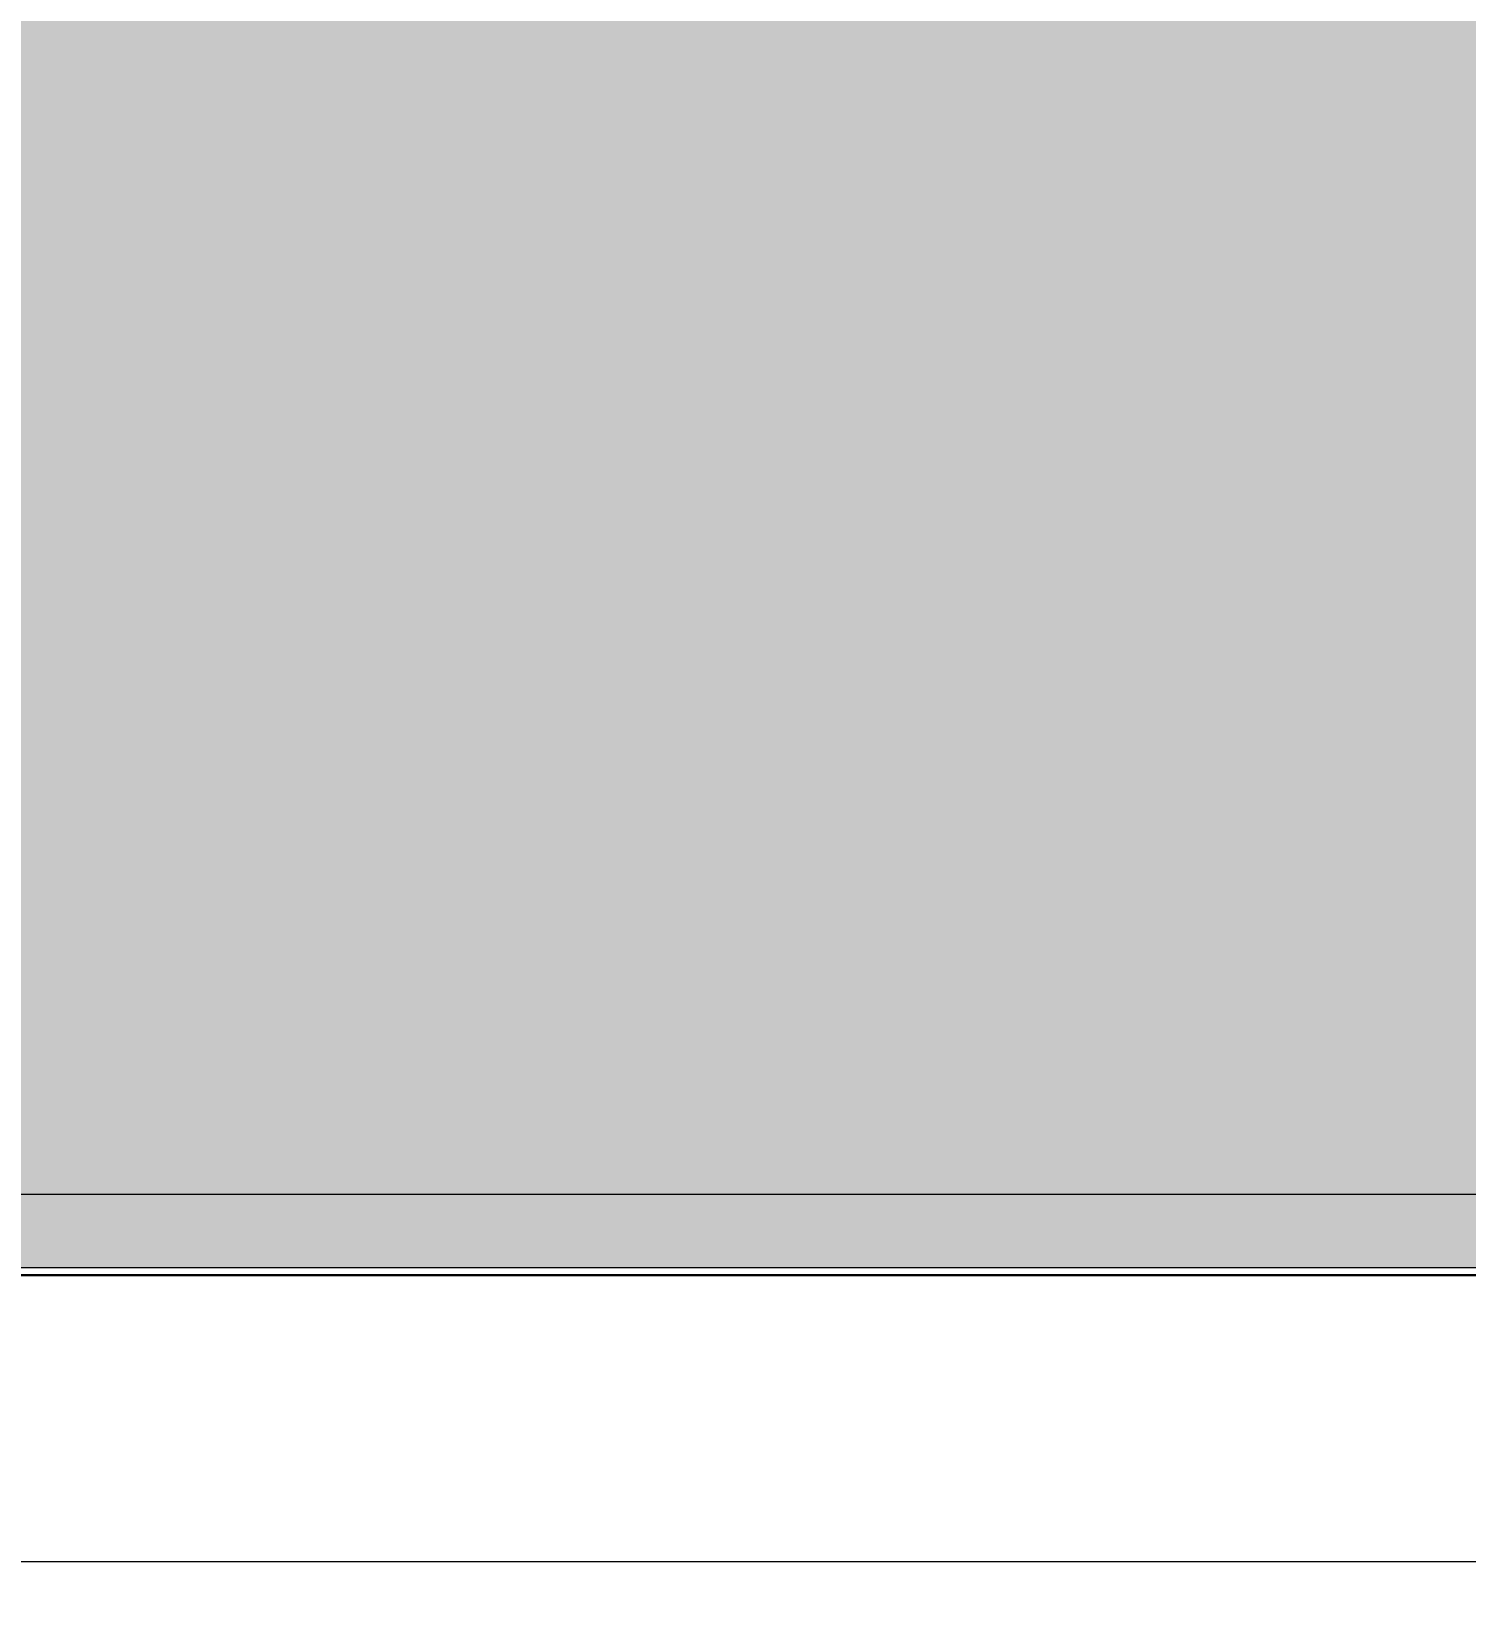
# Model space of a CAD drawing. Header units: millimetres. Extents: x 10406 to 76706, y -2377 to 12445.
# Drawn here: x 65956 to 66931, y 8170 to 9240 of the extents above; entities that cross this region are included whole.
import ezdxf

# ---------------------------------------------------------------- set-up
doc = ezdxf.new("R2010")
doc.units = ezdxf.units.MM
for name, color, linetype, lineweight in [('A-ANNO-DIMS', 7, 'Continuous', 9), ('A-ANNO-DIMS-25', 7, 'Continuous', 9), ('A-FLOR', 7, 'Continuous', 9), ('A-GENM', 7, 'Continuous', 9), ('A-WALL-PATT', 7, 'Continuous', 9)]:
    doc.layers.add(name, color=color, linetype=linetype, lineweight=lineweight)
doc.layers.add('A-FLOR-FNSH-2', color=7, linetype='Continuous', lineweight=30, true_color=0x3c3c3c)
doc.styles.add('ISOCPEUR_2', font='isocpeur.ttf', dxfattribs={"width": 0.9, "height": 62.49999999999999})
doc.dimstyles.new('ISO-2_5_0_9К_БОЛЬШОЙ_1', dxfattribs={"dimscale": 304.8, "dimtxt": 62.2488234881447, "dimasz": 0.1230314960629921, "dimexe": 0.09842519685039369, "dimexo": 0.2460629921259842, "dimgap": 0, "dimtad": 1, "dimdec": 0, "dimrnd": 10, "dimzin": 0, "dimdsep": 46, "dimtxsty": 'ISOCPEUR_2', "dimblk1": 'OBLIQUE', "dimblk2": 'OBLIQUE', "dimsah": 1, "dimcen": 0.09, "dimdle": 0.09842519685039369, "dimazin": 0, "dimtfac": 1, "dimtdec": 4, "dimtix": 1, "dimtmove": 0, "dimatfit": 3, "dimfxl": 1, "dimtvp": 1, "dimtolj": 1, "dimtzin": 0, "dimarcsym": 2})

# ---------------------------------------------------------------- blocks, each defined once
blk = doc.blocks.new('Плинтус - Плинтус темный _ст_школа_-33254264-Развертка 3_02-2')
at = {"layer": 'A-GENM'}
h = blk.add_hatch(color=256, dxfattribs=at)
h.paths.add_polyline_path([(-575.0170587620205, 8400.000000000007), (-519.9999999983204, 8400.000000000007), (-519.9999999983204, 8450.000000000078), (-4340.000005334779, 8450.000000000078), (-4340.000005334779, 8400.000000000007), (-812.5269433481228, 8400.000000000007)])
h.paths.add_polyline_path([(-6740.000005334775, 8400.000000000007), (-6740.000005334775, 8450.000000000078), (-6769.999999998469, 8450.000000000078), (-6769.999999998469, 8400.000000000007), (-6750.274058000672, 8400.000000000007)])
blk.add_line((-4340.000005334779, 8450.000000000042), (-519.9999999983247, 8450.000000000004), dxfattribs=at)
blk = doc.blocks.new('DIMBLOCK66-Развертка 3_02-2')
at = {"layer": 'A-ANNO-DIMS-25'}
for p, q in [((61227.56503132359, 8325), (61227.56503132359, 8170.407161468842)), ((61227.56503132359, 8200.407161468842), (61227.56503132359, 8320)), ((67866.56503666, 8325), (67866.56503666, 8170.407161468842)), ((67866.56503666, 8200.407161468842), (67866.56503666, 8320)), ((61227.56503132359, 8200.407161468842), (67896.56503666, 8200.407161468842))]:
    blk.add_line(p, q, dxfattribs=at)
at = {"layer": 'A-ANNO-DIMS-25', "lineweight": 20}
for p, q in [((61227.56503132359, 8200.407161468842), (61246.31503132359, 8219.157161468842)), ((67866.56503666, 8200.407161468842), (67885.31503666, 8219.157161468842)), ((61227.56503132359, 8200.407161468842), (61208.81503132359, 8181.657161468842)), ((67866.56503666, 8200.407161468842), (67847.81503666, 8181.657161468842))]:
    blk.add_line(p, q, dxfattribs=at)
at = {"layer": 'A-ANNO-DIMS-25', "color": 0, "insert": (64465.06417997376, 8282.06064561904), "char_height": 62.49999999999999, "width": 196.8020496432882, "attachment_point": 1, "line_spacing_factor": 1.149209049011902, "style": 'ISOCPEUR_2'}
blk.add_mtext('6640', dxfattribs=at)
blk = doc.blocks.new('_Oblique')
at = {"color": 0, "linetype": 'ByBlock', "lineweight": -2}
blk.add_line((-0.5, -0.5), (0.5, 0.5), dxfattribs=at)

msp = doc.modelspace()

# ---------------------------------------------------------------- hatches: boundary and pattern name
at = {"layer": 'A-WALL-PATT'}
h = msp.add_hatch(color=256, dxfattribs=at)
h.paths.add_polyline_path([(67506.62960300583, 8400.000000000007), (67865.56503666, 8400.271125169244), (67865.56503666, 9200.000000000044), (67866.56503666, 9200.000000000044), (67866.56503666, 9204.00000000001), (67506.62960300583, 9204.00000000001), (67506.62960300583, 9220.000000000007), (67866.56503666, 9220.000000000007), (67866.56503666, 11690.00000000001), (67486.56503666, 11690.00000000001), (67486.56503666, 11800.00000000001), (60327.56503132358, 11800.00000000001), (60327.56503132358, 10200.00000000001), (61227.56503132358, 10200.00000000001), (61227.56503132358, 8450.000000000078), (61266.56503132358, 8450.000000000078), (61266.56503132358, 10395.00000000001), (63666.56503132358, 10395.00000000001), (63666.56503132358, 8450.000000000078), (67501.56503666003, 8450.000000000013), (67501.56503666003, 8400.000000000007)])
h.paths.add_polyline_path([(67522.62960300583, 8500.000000000007), (67506.62960300583, 8500.000000000007), (67506.62960300583, 9170.000000000013), (67522.62960300583, 9170.000000000013), (67522.62960300583, 8516.054526831804)])
h.paths.add_polyline_path([(67752.56503666, 8530.000000000005), (67752.56503666, 8547.500000000004), (67688.56503666002, 8547.500000000004), (67688.56503666002, 8530.000000000005), (67670.56503666, 8530.000000000005), (67670.56503666, 8547.500000000004), (67624.56503666002, 8547.500000000004), (67624.56503666002, 8530.000000000005), (67606.56503666, 8530.000000000005), (67606.56503666, 9030.000000000005), (67624.56503666002, 9030.000000000005), (67624.56503666002, 9012.50000000001), (67670.56503666, 9012.50000000001), (67670.56503666, 9030.000000000005), (67688.56503666002, 9030.000000000005), (67688.56503666002, 9012.500000000011), (67752.56503666, 9012.500000000011), (67752.56503666, 9030.000000000005), (67770.56503666002, 9030.000000000005), (67770.56503666002, 8530.000000000005)])
h.paths.add_polyline_path([(67720.56445340218, 8562.499981685536), (67728.43533362896, 8562.500000000005), (67752.56503666, 8562.500000000005), (67752.56503666, 8997.500000000011), (67688.56503666002, 8997.500000000011), (67688.56503666002, 8562.500000000005), (67719.12426638592, 8562.5)])
h.paths.add_polyline_path([(67669.05786248244, 8562.500000000005), (67670.56503666, 8562.500000000005), (67670.56503666, 8997.50000000001), (67624.56503666002, 8997.50000000001), (67624.56503666002, 8562.500000000005), (67639.36912690918, 8562.500000000005)])

# ---------------------------------------------------------------- linework, layer by layer
at = {"layer": 'A-FLOR'}
msp.add_line((67865.56503666, 8400), (60733.60500017587, 8400), dxfattribs=at)
at = {"layer": 'A-FLOR-FNSH-2'}
msp.add_line((67906.56503666002, 8395), (60714.98841803508, 8395), dxfattribs=at)

# ---------------------------------------------------------------- block references
at = {"layer": 'A-GENM'}
msp.add_blockref('Плинтус - Плинтус темный _ст_школа_-33254264-Развертка 3_02-2', (68006.56503665836, 0), dxfattribs=at)

# ---------------------------------------------------------------- dimensions: what is measured, and where the dimension line sits
at = {"layer": 'A-ANNO-DIMS'}
dim = msp.add_linear_dim(base=(67866.56503666, 8200.407161468842), p1=(61227.56503132359, 8400), p2=(67866.56503666, 8400), dimstyle='ISO-2_5_0_9К_БОЛЬШОЙ_1', override={"dimpost": '<>', "dimfxl": 6639.000005336413}, dxfattribs=at)
dim.commit()
dim.dimension.update_dxf_attribs({"geometry": 'DIMBLOCK66-Развертка 3_02-2', "text_midpoint": (64547.06503399179, 8231.657161468842)})

doc.saveas('drawing.dxf')
